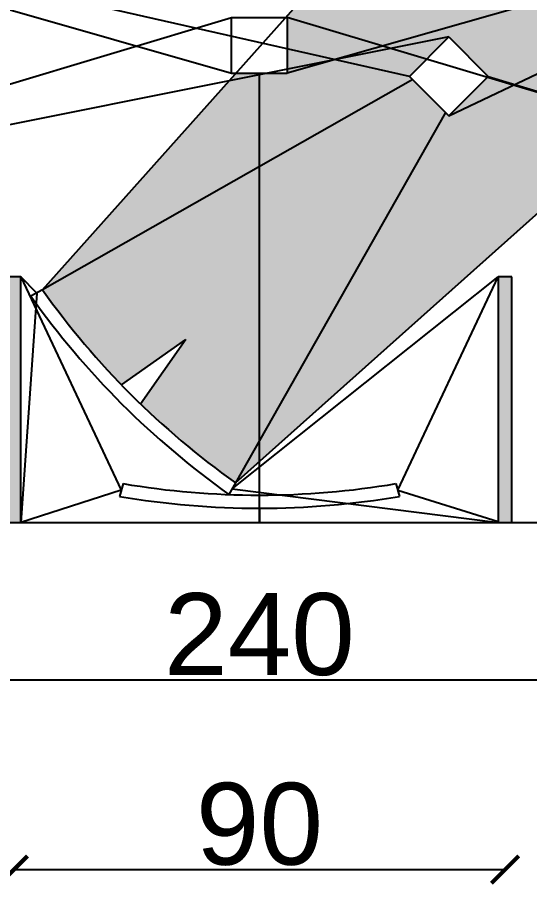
# Model space of a CAD drawing. Header units: millimetres. Extents: x 674 to 5889, y -153 to 3954.
# Drawn here: x 1931.7 to 2025.6, y 1857.8 to 2016.6 of the extents above; entities that cross this region are included whole.
import ezdxf

# ---------------------------------------------------------------- set-up
doc = ezdxf.new("R2010")
doc.units = ezdxf.units.MM
for name, color, linetype, transparency in [('Cables2', 3, 'Continuous', 0.65), ('Effective Aperture Area', 2, 'Continuous', 0.75), ('Effective Aperture2', 2, 'Continuous', 0.9), ('Image Sensor', 5, 'Continuous', 0.6)]:
    doc.layers.add(name, color=color, linetype=linetype, transparency=transparency)
for name, color, linetype in [('Columns', 253, 'Continuous'), ('Dish', 20, 'Continuous'), ('Ropes', 3, 'Continuous')]:
    doc.layers.add(name, color=color, linetype=linetype)
doc.styles.get("Standard").update_dxf_attribs({"font": 'arial.ttf'})
doc.dimstyles.new('ISO-25', dxfattribs={"dimtxt": 2.5, "dimasz": 2.5, "dimexe": 1.25, "dimexo": 0.625, "dimtad": 1, "dimtxsty": 'Standard', "dimcen": 2.5, "dimadec": 0, "dimazin": 0, "dimtfac": 1, "dimtmove": 0, "dimatfit": 3, "dimfxl": 1, "dimarcsym": 0})

# ---------------------------------------------------------------- blocks, each defined once
blk = doc.blocks.new('_ArchTick')
at = {"color": 0, "linetype": 'ByBlock', "const_width": 0.15}
blk.add_lwpolyline([(-0.5, -0.5), (0.5, 0.5)], dxfattribs=at)
blk = doc.blocks.new('*D2')
at = {"color": 0, "lineweight": -2, "transparency": 16777216}
blk.add_line((1931.07, 1860.55), (2021.07, 1860.55), dxfattribs=at)
at = {"layer": 'Defpoints', "color": 0, "transparency": 16777216}
for p in [(1931.07, 1924.14), (2021.07, 1924.14), (2021.07, 1860.55)]:
    blk.add_point(p, dxfattribs=at)
at = {"color": 0, "lineweight": -2, "transparency": 16777216, "xscale": 5, "yscale": 5, "zscale": 5, "rotation": 180}
blk.add_blockref('_ArchTick', (1931.07, 1860.55), dxfattribs=at)
at = {"color": 0, "lineweight": -2, "transparency": 16777216, "xscale": 5, "yscale": 5, "zscale": 5}
blk.add_blockref('_ArchTick', (2021.07, 1860.55), dxfattribs=at)
at = {"color": 0, "transparency": 16777216, "insert": (1976.07, 1868.84), "char_height": 15, "attachment_point": 5}
blk.add_mtext('90', dxfattribs=at)
blk = doc.blocks.new('*D4')
at = {"color": 0, "lineweight": -2, "transparency": 16777216}
blk.add_line((1856.07, 1895.29), (2096.07, 1895.29), dxfattribs=at)
at = {"layer": 'Defpoints', "color": 0, "transparency": 16777216}
for p in [(1856.07, 1924.14), (2096.07, 1924.14), (2096.07, 1895.29)]:
    blk.add_point(p, dxfattribs=at)
at = {"color": 0, "lineweight": -2, "transparency": 16777216, "xscale": 5, "yscale": 5, "zscale": 5, "rotation": 180}
blk.add_blockref('_ArchTick', (1856.07, 1895.29), dxfattribs=at)
at = {"color": 0, "lineweight": -2, "transparency": 16777216, "xscale": 5, "yscale": 5, "zscale": 5}
blk.add_blockref('_ArchTick', (2096.07, 1895.29), dxfattribs=at)
at = {"color": 0, "transparency": 16777216, "insert": (1976.07, 1903.58), "char_height": 15, "attachment_point": 5}
blk.add_mtext('240', dxfattribs=at)

msp = doc.modelspace()

# ---------------------------------------------------------------- hatches: boundary and pattern name
at = {"layer": 'Columns'}
h = msp.add_hatch(color=256, dxfattribs=at)
h.dxf.hatch_style = 1
h.paths.add_polyline_path([(1932.322, 1969.14), (1929.822, 1969.14), (1929.822, 1924.14), (1932.322, 1924.14)])
h.paths.add_polyline_path([(2022.322, 1969.14), (2019.822, 1969.14), (2019.822, 1924.14), (2022.322, 1924.14)])
at = {"layer": 'Effective Aperture Area'}
h = msp.add_hatch(color=256, dxfattribs=at)
h.dxf.hatch_style = 1
h.paths.add_polyline_path([(1936.318, 1966.733, 0.0377136), (1950.76, 1949.354), (1962.589, 1957.648), (1954.295, 1945.819, 0.0377124), (1971.674, 1931.378), (2010.177, 1999.226), (2004.167, 2005.237)])
at = {"layer": 'Effective Aperture2'}
h = msp.add_hatch(color=256, dxfattribs=at)
h.dxf.hatch_style = 1
h.paths.add_polyline_path([(1976.072, 1989.293), (1976.072, 2006.44), (1971.758, 2006.44), (1936.318, 1966.733)])
h.paths.add_polyline_path([(1998.611, 2011.403), (1981.172, 2016.64), (1981.172, 2006.44)])
h.paths.add_polyline_path([(2004.167, 2005.237), (2003.566, 2005.838), (2006.701, 2008.973), (1998.611, 2011.403), (1981.172, 2006.44), (1976.072, 2006.44), (1976.072, 1989.293)])
h.paths.add_polyline_path([(2076.395, 2071.454), (2051.767, 2096.082), (1980.862, 2016.64), (1981.172, 2016.64), (1998.611, 2011.403), (2023.398, 2018.457)])
h.paths.add_polyline_path([(2101.023, 2046.826), (2076.395, 2071.454), (2023.398, 2018.457), (2090.697, 2037.61)])
h.paths.add_polyline_path([(2090.697, 2037.61), (2023.398, 2018.457), (2014.384, 2009.444), (2017.991, 2005.838), (2017.795, 2005.642), (2045.543, 1997.308)])
h.paths.add_polyline_path([(2023.398, 2018.457), (1998.611, 2011.403), (2006.701, 2008.973), (2010.778, 2013.05), (2014.384, 2009.444)])
h.paths.add_polyline_path([(2045.543, 1997.308), (2017.795, 2005.642), (2010.778, 1998.625), (2010.177, 1999.226), (1976.072, 1939.129), (1976.072, 1935.304)])
h.paths.add_polyline_path([(1976.072, 1939.129), (1971.674, 1931.378), (1976.072, 1935.304)])

# ---------------------------------------------------------------- linework, layer by layer
for p, q in [((1976.072, 1924.14), (1976.072, 2006.44)), ((1501.513, 1924.14), (2318.013, 1924.14))]:
    msp.add_line(p, q)
at = {"layer": 'Cables2'}
for p, q in [((2003.566, 2005.838), (1856.072, 2039.14)), ((2010.778, 1998.625), (2096.072, 2039.14)), ((2010.778, 2013.05), (1856.072, 1982.133)), ((2017.991, 2005.838), (2096.072, 1982.133))]:
    msp.add_line(p, q, dxfattribs=at)
at = {"layer": 'Cables2', "color": 1, "transparency": 33554495}
msp.add_line((1976.072, 1926.74), (1976.072, 1924.14), dxfattribs=at)
at = {"layer": 'Columns'}
for p, q in [((1932.322, 1969.14), (1929.822, 1969.14)), ((1932.322, 1924.14), (1932.322, 1969.14)), ((2022.322, 1969.14), (2019.822, 1969.14)), ((2019.822, 1969.14), (2019.822, 1924.14)), ((2022.322, 1924.14), (2022.322, 1969.14)), ((1929.822, 1924.14), (1932.322, 1924.14)), ((2019.822, 1924.14), (2022.322, 1924.14))]:
    msp.add_line(p, q, dxfattribs=at)
at = {"layer": 'Dish'}
for p, q in [((1936.318, 1966.733), (1934.19, 1965.547)), ((1971.674, 1931.378), (1970.488, 1929.249))]:
    msp.add_line(p, q, dxfattribs=at)
at = {"layer": 'Dish', "color": 1, "transparency": 33554495}
for p, q in [((1951.072, 1931.238), (1950.406, 1928.894)), ((2001.072, 1931.238), (2001.739, 1928.894))]:
    msp.add_line(p, q, dxfattribs=at)
at = {"layer": 'Dish'}
for centre, radius in [((2058.579, 2053.638), 150), ((2059.71, 2054.769), 154)]:
    msp.add_arc(centre, radius, 215.40593, 234.59407, dxfattribs=at)
at = {"layer": 'Dish', "color": 1, "transparency": 33554495}
for centre, radius in [((1976.072, 2079.14), 150), ((1976.072, 2080.74), 154)]:
    msp.add_arc(centre, radius, 260.40593, 279.59407, dxfattribs=at)
at = {"layer": 'Effective Aperture Area'}
for p, q in [((1936.318, 1966.733), (2051.767, 2096.082)), ((1971.674, 1931.378), (2101.023, 2046.826)), ((2004.167, 2005.237), (1936.318, 1966.733)), ((2010.177, 1999.226), (1971.674, 1931.378)), ((1950.76, 1949.354), (1962.589, 1957.648)), ((1962.589, 1957.648), (1954.295, 1945.819))]:
    msp.add_line(p, q, dxfattribs=at)
at = {"layer": 'Image Sensor'}
for p, q in [((1970.972, 2006.44), (1970.972, 2016.64)), ((1970.972, 2016.64), (1981.172, 2016.64)), ((1981.172, 2016.64), (1981.172, 2006.44)), ((1970.972, 2006.44), (1981.172, 2006.44))]:
    msp.add_line(p, q, dxfattribs=at)
msp.add_lwpolyline([(2010.778, 2013.05), (2017.991, 2005.838), (2010.778, 1998.625), (2003.566, 2005.838)], close=True, dxfattribs=at)
at = {"layer": 'Ropes'}
for p, q in [((1856.072, 2039.14), (1970.972, 2006.44)), ((2096.072, 2039.14), (1981.172, 2006.44)), ((1856.072, 1982.133), (1970.972, 2016.64)), ((2096.072, 1982.133), (1981.172, 2016.64)), ((1935.254, 1966.14), (1932.322, 1969.14)), ((1971.081, 1930.313), (2019.822, 1969.14)), ((1935.254, 1966.14), (1932.322, 1924.14)), ((1971.081, 1930.313), (2019.822, 1924.14))]:
    msp.add_line(p, q, dxfattribs=at)
at = {"layer": 'Ropes', "color": 3, "transparency": 33554495}
for p, q in [((1932.322, 1969.14), (1950.739, 1930.066)), ((2001.406, 1930.066), (2019.822, 1969.14)), ((1950.739, 1930.066), (1932.322, 1924.14)), ((2001.406, 1930.066), (2019.822, 1924.294))]:
    msp.add_line(p, q, dxfattribs=at)

# ---------------------------------------------------------------- dimensions: what is measured, and where the dimension line sits
for base, p1, p2, picture, middle in [((2096.072, 1895.295), (1856.072, 1924.14), (2096.072, 1924.14), '*D4', (1976.072, 1903.578)), ((2021.072, 1860.554), (1931.072, 1924.14), (2021.072, 1924.14), '*D2', (1976.072, 1868.838))]:
    dim = msp.add_linear_dim(base=base, p1=p1, p2=p2, dimstyle='ISO-25', override={"dimtxt": 15, "dimasz": 5, "dimblk1": 'ArchTick', "dimblk2": 'ArchTick', "dimsah": 1, "dimse1": 1, "dimse2": 1})
    dim.commit()
    dim.dimension.update_dxf_attribs({"geometry": picture, "text_midpoint": middle})

doc.saveas('drawing.dxf')
